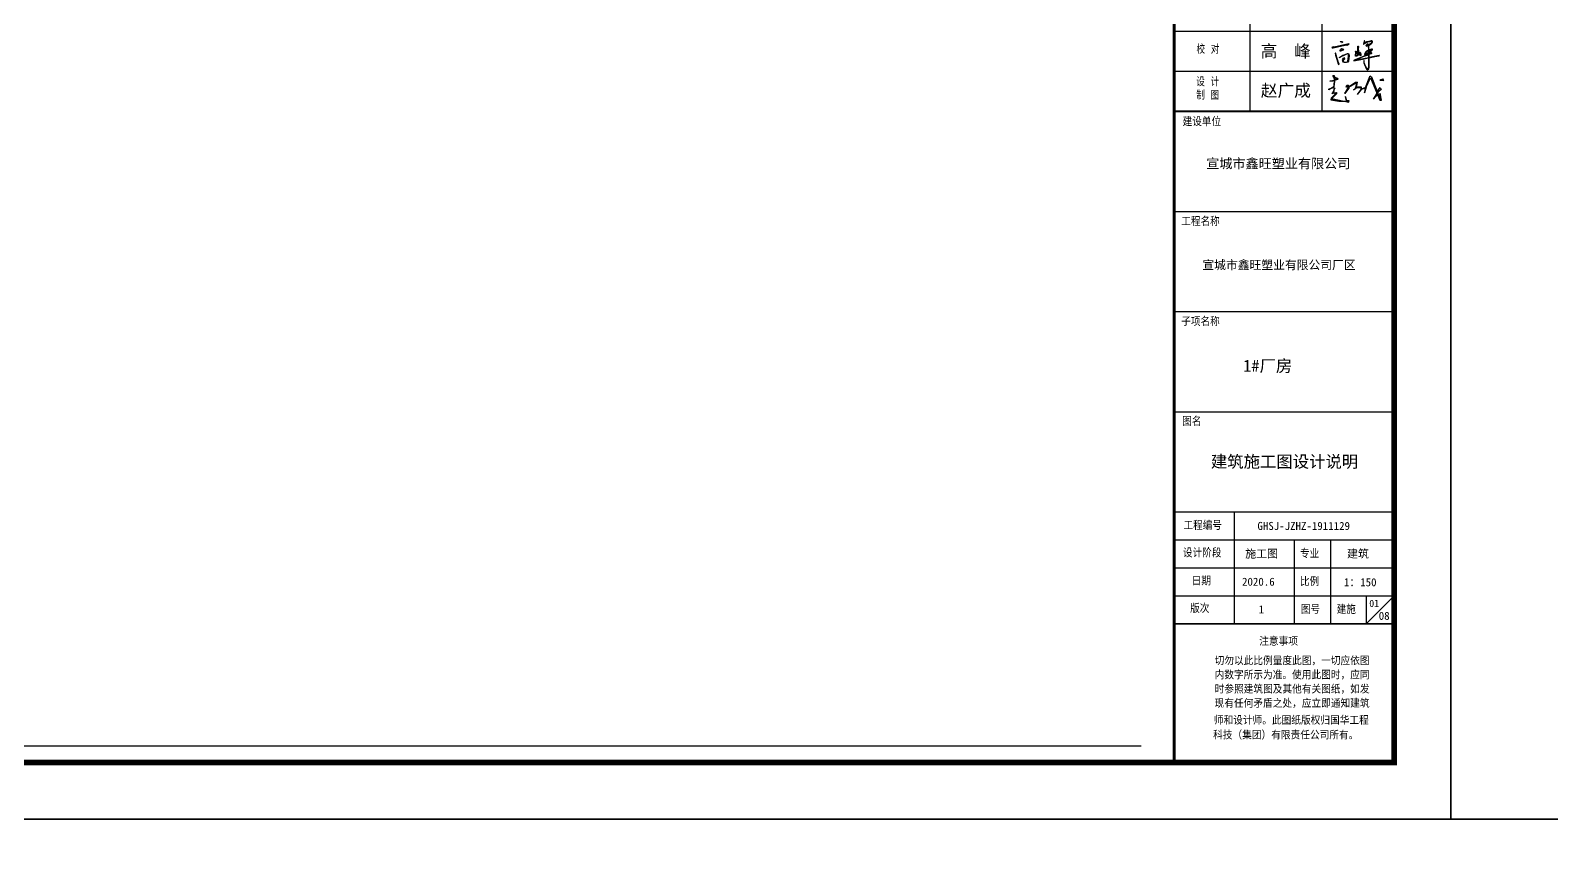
# Model space of a CAD drawing. Extents: x -21908402 to 2004492, y 83987 to 5079726.
# Drawn here: x 1860591 to 1887472, y 398275 to 412916 of the extents above; entities that cross this region are included whole.
import ezdxf

# ---------------------------------------------------------------- set-up
doc = ezdxf.new("R2010")
doc.units = 0
doc.header["$LTSCALE"] = 1000
doc.layers.get('0').update_dxf_attribs({"linetype": 'CONTINUOUS'})
for name, color, linetype in [('1', 140, 'CONTINUOUS'), ('PP-PM-TK', 7, 'CONTINUOUS'), ('PUB_TEXT', 7, 'CONTINUOUS'), ('PUB_TITLE', 4, 'CONTINUOUS'), ('签名', 255, 'CONTINUOUS')]:
    doc.layers.add(name, color=color, linetype=linetype)
doc.styles.add('-黑体', font='simhei.ttf', dxfattribs={"width": 0.8})
doc.styles.add('TQ', font='txt.shx', dxfattribs={"width": 0.8, "bigfont": 'hztxt.shx'})

# ---------------------------------------------------------------- blocks, each defined once
blk = doc.blocks.new('TK')
h = blk.add_hatch(color=256)
h.paths.add_polyline_path([(1747693, 360669), (1747691, 360744), (1747640, 360727), (1747566, 360697), (1747473, 360659), (1747400, 360629), (1747368, 360613), (1747372, 360609), (1747454, 360624), (1747553, 360642)], flags=16)
h.paths.add_polyline_path([(1747705, 360762), (1747706, 360770), (1747718, 360772), (1747726, 360773), (1747724, 360769)], flags=16)
h.paths.add_polyline_path([(1747693, 360773), (1747690, 360787), (1747664, 360777), (1747650, 360768), (1747651, 360763), (1747684, 360769)], flags=16)
h.paths.add_polyline_path([(1747701, 360812), (1747703, 360859), (1747734, 360871), (1747772, 360881), (1747781, 360877), (1747745, 360841), (1747708, 360811)], flags=16)
h.paths.add_polyline_path([(1747662, 360991), (1747675, 361001), (1747670, 361017), (1747663, 361019), (1747639, 360997), (1747636, 360988), (1747639, 360984)], flags=16)
h.paths.add_polyline_path([(1747573, 361049), (1747595, 361113), (1747583, 361115), (1747576, 361103), (1747553, 361026), (1747567, 361024), (1747585, 361041), (1747675, 361083), (1747736, 361098), (1747776, 361099), (1747783, 361082), (1747739, 361034), (1747694, 361003), (1747671, 361034), (1747657, 361026), (1747633, 361004), (1747621, 360986), (1747623, 360975), (1747635, 360973), (1747682, 360991), (1747690, 360864), (1747637, 360841), (1747607, 360813), (1747587, 360780), (1747586, 360751), (1747590, 360752), (1747607, 360794), (1747630, 360820), (1747661, 360843), (1747689, 360856), (1747690, 360799), (1747621, 360765), (1747616, 360763), (1747620, 360752), (1747649, 360752), (1747692, 360765), (1747692, 360756), (1747508, 360680), (1747309, 360598), (1747297, 360589), (1747303, 360584), (1747527, 360625), (1747692, 360659), (1747692, 360469), (1747686, 360412), (1747684, 360387), (1747662, 360362), (1747649, 360360), (1747588, 360487), (1747575, 360527), (1747570, 360588), (1747566, 360588), (1747564, 360525), (1747624, 360376), (1747645, 360348), (1747659, 360346), (1747693, 360370), (1747703, 360410), (1747710, 360664), (1747857, 360696), (1747967, 360712), (1747982, 360721), (1747975, 360727), (1747706, 360673), (1747706, 360755), (1747765, 360778), (1747778, 360788), (1747774, 360794), (1747704, 360777), (1747703, 360798), (1747754, 360832), (1747789, 360865), (1747797, 360880), (1747791, 360891), (1747770, 360890), (1747718, 360877), (1747701, 360870), (1747698, 360970), (1747691, 360991), (1747756, 361032), (1747784, 361061), (1747796, 361074), (1747794, 361101), (1747781, 361111), (1747763, 361113), (1747695, 361098), (1747647, 361084), (1747597, 361060), (1747577, 361045)])
h.paths.add_polyline_path([(1747415, 360968), (1747421, 360965), (1747417, 360898), (1747421, 360849), (1747420, 360786), (1747420, 360769), (1747423, 360758), (1747431, 360759), (1747454, 360788), (1747458, 360795), (1747459, 360808), (1747468, 360808), (1747477, 360797), (1747481, 360754), (1747484, 360719), (1747472, 360714), (1747465, 360718), (1747466, 360777), (1747462, 360782), (1747433, 360747), (1747397, 360716), (1747367, 360704), (1747348, 360702), (1747342, 360709), (1747349, 360821), (1747346, 360831), (1747348, 360842), (1747359, 360842), (1747363, 360832), (1747362, 360798), (1747356, 360717), (1747360, 360715), (1747388, 360724), (1747410, 360740), (1747406, 360951), (1747408, 360967)], flags=17)
h.paths.add_polyline_path([(1746918, 360669), (1746919, 360674), (1747011, 360728), (1747046, 360744), (1747090, 360759), (1747132, 360777), (1747155, 360775), (1747168, 360756), (1747176, 360713), (1747169, 360641), (1747155, 360569), (1747139, 360544), (1747107, 360536), (1747049, 360534), (1747029, 360542), (1747004, 360574), (1747001, 360604), (1747007, 360628), (1747022, 360649), (1747040, 360654), (1747045, 360673), (1747049, 360673), (1747047, 360657), (1747054, 360646), (1747052, 360623), (1747046, 360608), (1747033, 360607), (1747032, 360612), (1747037, 360638), (1747033, 360642), (1747026, 360637), (1747014, 360618), (1747014, 360587), (1747019, 360567), (1747037, 360551), (1747060, 360544), (1747095, 360545), (1747127, 360551), (1747141, 360569), (1747162, 360692), (1747158, 360737), (1747151, 360758), (1747145, 360765), (1747133, 360765), (1747084, 360747), (1747036, 360727), (1746958, 360685), (1746924, 360661)])
h.paths.add_polyline_path([(1746816, 360787), (1746807, 360787), (1746816, 360733), (1746852, 360622), (1746884, 360502), (1746896, 360483), (1746909, 360497), (1746912, 360513), (1746906, 360515), (1746899, 360500), (1746824, 360755), (1746825, 360777)])
h.paths.add_polyline_path([(1746965, 360887), (1746962, 360897), (1746983, 360904), (1747015, 360899), (1747026, 360885), (1747015, 360866), (1746975, 360844), (1746946, 360838), (1746936, 360836), (1746941, 360855), (1746944, 360866), (1746934, 360865), (1746935, 360874), (1746950, 360872), (1746958, 360866), (1746953, 360850), (1746955, 360845), (1746989, 360860), (1747008, 360873), (1747012, 360883), (1747006, 360889), (1746992, 360894), (1746974, 360891)])
h.paths.add_polyline_path([(1746738, 360939), (1746750, 360952), (1746719, 360938), (1746723, 360929), (1746754, 360930), (1746867, 360954), (1747030, 360988), (1747127, 361009), (1747115, 360996), (1747120, 360994), (1747175, 361024), (1747170, 361030), (1746779, 360943), (1746764, 360940)])
h.paths.add_polyline_path([(1746937, 361084), (1746944, 361097), (1746985, 361092), (1746999, 361081), (1746999, 361072), (1746988, 361060), (1746985, 361064), (1746990, 361078), (1746981, 361082)])
h = blk.add_hatch(color=7)
h.paths.add_polyline_path([(1746792, 360145), (1746793, 360139), (1746829, 360126, 0.116266)])
h.paths.add_polyline_path([(1746792, 360145, 0.057627), (1746771, 360147), (1746793, 360139)])
h.paths.add_polyline_path([(1746781, 360192), (1746742, 360190), (1746771, 360147, -0.057627), (1746792, 360145)])
h.paths.add_polyline_path([(1746793, 360139), (1746771, 360147), (1746778, 360071), (1746782, 360071), (1746793, 360076), (1746798, 360115)])
h.paths.add_polyline_path([(1746793, 360074), (1746782, 360071), (1746778, 360070), (1746778, 360071), (1746664, 360046), (1746742, 360042), (1746781, 360055, -0.038196), (1746785, 360007)])
for points in [[(1746873, 360111), (1746829, 360126, -0.103849), (1746853, 360097), (1746848, 360098), (1746793, 360076), (1746793, 360074), (1746887, 360094)], [(1746874, 359552), (1746714, 359584), (1746846, 359712), (1746829, 359744), (1746829, 359744, -0.075391), (1746701, 359590), (1746692, 359551, 0.088195), (1747043, 359516)], [(1746785, 360007), (1746775, 359930, 0.063244)], [(1747596, 359786), (1747580, 359732, 0.044667)], [(1747930, 359745), (1747911, 359729), (1747991, 359541), (1747977, 359633), (1747981, 359635, -0.153082)]]:
    blk.add_hatch(color=7).paths.add_polyline_path(points)
h = blk.add_hatch(color=7)
h.paths.add_polyline_path([(1748065, 360109), (1748054, 360091), (1748026, 360091), (1747992, 360070), (1748093, 360059)])
h.paths.add_polyline_path([(1748026, 359823), (1747998, 359872), (1747920, 359767), (1747765, 360162), (1747744, 360176), (1747716, 360155), (1747607, 359876), (1747625, 359881), (1747739, 360132), (1747911, 359729)])
h.paths.add_polyline_path([(1747998, 359724), (1747998, 359647), (1747977, 359633), (1747991, 359541), (1748035, 359541)])
h.paths.add_polyline_path([(1747923, 359700), (1747911, 359729), (1747815, 359562)])
h = blk.add_hatch(color=7)
h.paths.add_polyline_path([(1746775, 359930, -0.036058), (1746761, 359887), (1746771, 359894)])
h.paths.add_polyline_path([(1746735, 359871), (1746637, 359830), (1746641, 359810)])
h.paths.add_polyline_path([(1746757, 359879), (1746735, 359871), (1746757, 359865), (1746778, 359865), (1746768, 359810), (1746794, 359860)])
h = blk.add_hatch(color=7)
h.paths.add_polyline_path([(1746829, 359744), (1746757, 359738), (1746768, 359810), (1746723, 359717), (1746786, 359732)])
h.paths.add_polyline_path([(1747109, 359523, -0.016275), (1747043, 359516), (1747163, 359490), (1747173, 359523), (1747117, 359523), (1747081, 359633)])
h = blk.add_hatch(color=7)
h.paths.add_polyline_path([(1747148, 359935), (1747118, 359933), (1747100, 359891, -0.339667), (1747146, 359914), (1747152, 359872), (1747170, 359885), (1747170, 359915)])
h.paths.add_polyline_path([(1747170, 359861), (1747170, 359883), (1747152, 359873, -0.059149), (1747104, 359779)])
h.paths.add_polyline_path([(1747152, 359873), (1747152, 359872), (1747057, 359720), (1747104, 359779, 0.059149)])
h.paths.add_polyline_path([(1747391, 360013), (1747342, 360006), (1747170, 359885), (1747170, 359883), (1747354, 359991), (1747359, 359956), (1747338, 359852), (1747354, 359871)])
h.paths.add_polyline_path([(1747349, 359851), (1747354, 359871), (1747293, 359802)])
h = blk.add_hatch(color=7)
h.paths.add_polyline_path([(1747490, 359897), (1747380, 359899), (1747354, 359871), (1747352, 359863), (1747483, 359879), (1747483, 359823), (1747391, 359689), (1747490, 359823)])
h.paths.add_polyline_path([(1747603, 359858, -0.057111), (1747596, 359786), (1747625, 359881), (1747504, 359844), (1747490, 359823)])
for p, q in [((1746750, 360952), (1746719, 360938)), ((1746719, 360938), (1746723, 360929)), ((1746723, 360929), (1746754, 360930)), ((1746738, 360939), (1746750, 360952)), ((1746764, 360940), (1746738, 360939)), ((1746754, 360930), (1746867, 360954)), ((1746779, 360943), (1746764, 360940)), ((1747170, 361030), (1746779, 360943)), ((1746867, 360954), (1747030, 360988)), ((1746934, 360865), (1746935, 360874)), ((1746935, 360874), (1746950, 360872)), ((1746937, 361084), (1746944, 361097)), ((1746981, 361082), (1746937, 361084)), ((1746944, 361097), (1746985, 361092)), ((1746962, 360897), (1746983, 360904)), ((1746965, 360887), (1746962, 360897)), ((1746974, 360891), (1746965, 360887)), ((1746992, 360894), (1746974, 360891)), ((1746990, 361078), (1746981, 361082)), ((1746983, 360904), (1747015, 360899)), ((1746985, 361092), (1746999, 361081)), ((1746985, 361064), (1746990, 361078)), ((1746988, 361060), (1746985, 361064)), ((1746999, 361072), (1746988, 361060)), ((1746988, 361060), (1746988, 361060)), ((1747006, 360889), (1746992, 360894)), ((1746999, 361081), (1746999, 361072)), ((1747012, 360883), (1747006, 360889)), ((1747008, 360873), (1747012, 360883)), ((1747015, 360899), (1747026, 360885)), ((1747026, 360885), (1747015, 360866)), ((1747030, 360988), (1747127, 361009)), ((1747127, 361009), (1747115, 360996)), ((1747115, 360996), (1747120, 360994)), ((1747120, 360994), (1747175, 361024)), ((1747127, 361009), (1747127, 361009)), ((1747175, 361024), (1747170, 361030)), ((1747406, 360951), (1747408, 360967)), ((1747410, 360740), (1747406, 360951)), ((1747408, 360967), (1747415, 360968)), ((1747415, 360968), (1747421, 360965)), ((1747421, 360965), (1747417, 360898)), ((1747417, 360898), (1747421, 360849)), ((1747576, 361103), (1747553, 361026)), ((1747553, 361026), (1747567, 361024)), ((1747567, 361024), (1747585, 361041)), ((1747573, 361049), (1747595, 361113)), ((1747577, 361045), (1747573, 361049)), ((1747583, 361115), (1747576, 361103)), ((1747597, 361060), (1747577, 361045)), ((1747595, 361113), (1747583, 361115)), ((1747585, 361041), (1747675, 361083)), ((1747647, 361084), (1747597, 361060)), ((1747633, 361004), (1747621, 360986)), ((1747621, 360986), (1747623, 360975)), ((1747623, 360975), (1747635, 360973)), ((1747657, 361026), (1747633, 361004)), ((1747635, 360973), (1747682, 360991)), ((1747639, 360997), (1747636, 360988)), ((1747636, 360988), (1747639, 360984)), ((1747663, 361019), (1747639, 360997)), ((1747639, 360984), (1747662, 360991)), ((1747695, 361098), (1747647, 361084)), ((1747671, 361034), (1747657, 361026)), ((1747662, 360991), (1747675, 361001)), ((1747670, 361017), (1747663, 361019)), ((1747675, 361001), (1747670, 361017)), ((1747694, 361003), (1747671, 361034)), ((1747675, 361083), (1747736, 361098)), ((1747682, 360991), (1747690, 360864)), ((1747691, 360991), (1747756, 361032)), ((1747698, 360970), (1747691, 360991)), ((1747739, 361034), (1747694, 361003)), ((1747763, 361113), (1747695, 361098)), ((1747701, 360870), (1747698, 360970)), ((1747718, 360877), (1747701, 360870)), ((1747770, 360890), (1747718, 360877)), ((1747734, 360871), (1747772, 360881)), ((1747736, 361098), (1747776, 361099)), ((1747783, 361082), (1747739, 361034)), ((1747781, 360877), (1747745, 360841)), ((1747756, 361032), (1747784, 361061)), ((1747781, 361111), (1747763, 361113)), ((1747791, 360891), (1747770, 360890)), ((1747772, 360881), (1747781, 360877)), ((1747776, 361099), (1747783, 361082)), ((1747794, 361101), (1747781, 361111)), ((1747784, 361061), (1747796, 361074)), ((1747789, 360865), (1747797, 360880)), ((1747797, 360880), (1747791, 360891)), ((1747796, 361074), (1747794, 361101)), ((1746807, 360787), (1746816, 360733)), ((1746816, 360787), (1746807, 360787)), ((1746825, 360777), (1746816, 360787)), ((1746816, 360733), (1746852, 360622)), ((1746824, 360755), (1746825, 360777)), ((1746899, 360500), (1746824, 360755)), ((1746852, 360622), (1746884, 360502)), ((1746884, 360502), (1746896, 360483)), ((1746896, 360483), (1746909, 360497)), ((1746906, 360515), (1746899, 360500)), ((1746912, 360513), (1746906, 360515)), ((1746909, 360497), (1746912, 360513)), ((1746918, 360669), (1746919, 360674)), ((1746924, 360661), (1746918, 360669)), ((1746919, 360674), (1747011, 360728)), ((1746958, 360685), (1746924, 360661)), ((1746944, 360866), (1746934, 360865)), ((1746936, 360836), (1746941, 360855)), ((1746946, 360838), (1746936, 360836)), ((1746941, 360855), (1746944, 360866)), ((1746975, 360844), (1746946, 360838)), ((1746950, 360872), (1746958, 360866)), ((1746958, 360866), (1746953, 360850)), ((1746953, 360850), (1746955, 360845)), ((1746955, 360845), (1746989, 360860)), ((1747036, 360727), (1746958, 360685)), ((1747015, 360866), (1746975, 360844)), ((1746989, 360860), (1747008, 360873)), ((1747001, 360604), (1747007, 360628)), ((1747004, 360574), (1747001, 360604)), ((1747029, 360542), (1747004, 360574)), ((1747007, 360628), (1747022, 360649)), ((1747011, 360728), (1747046, 360744)), ((1747026, 360637), (1747014, 360618)), ((1747014, 360618), (1747014, 360587)), ((1747014, 360587), (1747019, 360567)), ((1747019, 360567), (1747037, 360551)), ((1747022, 360649), (1747040, 360654)), ((1747033, 360642), (1747026, 360637)), ((1747049, 360534), (1747029, 360542)), ((1747032, 360612), (1747037, 360638)), ((1747033, 360607), (1747032, 360612)), ((1747037, 360638), (1747033, 360642)), ((1747046, 360608), (1747033, 360607)), ((1747084, 360747), (1747036, 360727)), ((1747037, 360551), (1747060, 360544)), ((1747040, 360654), (1747045, 360673)), ((1747045, 360673), (1747049, 360673)), ((1747046, 360744), (1747090, 360759)), ((1747052, 360623), (1747046, 360608)), ((1747049, 360673), (1747047, 360657)), ((1747047, 360657), (1747054, 360646)), ((1747107, 360536), (1747049, 360534)), ((1747054, 360646), (1747052, 360623)), ((1747060, 360544), (1747095, 360545)), ((1747133, 360765), (1747084, 360747)), ((1747090, 360759), (1747132, 360777)), ((1747095, 360545), (1747127, 360551)), ((1747139, 360544), (1747107, 360536)), ((1747127, 360551), (1747141, 360569)), ((1747132, 360777), (1747155, 360775)), ((1747145, 360765), (1747133, 360765)), ((1747155, 360569), (1747139, 360544)), ((1747141, 360569), (1747162, 360692)), ((1747151, 360758), (1747145, 360765)), ((1747158, 360737), (1747151, 360758)), ((1747155, 360775), (1747168, 360756)), ((1747169, 360641), (1747155, 360569)), ((1747162, 360692), (1747158, 360737)), ((1747168, 360756), (1747176, 360713)), ((1747176, 360713), (1747169, 360641)), ((1747309, 360598), (1747297, 360589)), ((1747297, 360589), (1747303, 360584)), ((1747303, 360584), (1747527, 360625)), ((1747508, 360680), (1747309, 360598)), ((1747342, 360709), (1747349, 360821)), ((1747348, 360702), (1747342, 360709)), ((1747346, 360831), (1747348, 360842)), ((1747349, 360821), (1747346, 360831)), ((1747348, 360842), (1747359, 360842)), ((1747367, 360704), (1747348, 360702)), ((1747362, 360798), (1747356, 360717)), ((1747356, 360717), (1747360, 360715)), ((1747359, 360842), (1747363, 360832)), ((1747360, 360715), (1747388, 360724)), ((1747363, 360832), (1747362, 360798)), ((1747397, 360716), (1747367, 360704)), ((1747400, 360629), (1747368, 360613)), ((1747368, 360613), (1747372, 360609)), ((1747372, 360609), (1747454, 360624)), ((1747388, 360724), (1747410, 360740)), ((1747433, 360747), (1747397, 360716)), ((1747473, 360659), (1747400, 360629)), ((1747421, 360849), (1747420, 360786)), ((1747420, 360786), (1747420, 360769)), ((1747420, 360769), (1747423, 360758)), ((1747423, 360758), (1747431, 360759)), ((1747431, 360759), (1747454, 360788)), ((1747462, 360782), (1747433, 360747)), ((1747454, 360788), (1747458, 360795)), ((1747454, 360624), (1747553, 360642)), ((1747458, 360795), (1747459, 360808)), ((1747459, 360808), (1747468, 360808)), ((1747466, 360777), (1747462, 360782)), ((1747465, 360718), (1747466, 360777)), ((1747472, 360714), (1747465, 360718)), ((1747468, 360808), (1747477, 360797)), ((1747484, 360719), (1747472, 360714)), ((1747566, 360697), (1747473, 360659)), ((1747477, 360797), (1747481, 360754)), ((1747481, 360754), (1747484, 360719)), ((1747692, 360756), (1747508, 360680)), ((1747527, 360625), (1747692, 360659)), ((1747553, 360642), (1747693, 360669)), ((1747566, 360588), (1747564, 360525)), ((1747564, 360525), (1747624, 360376)), ((1747640, 360727), (1747566, 360697)), ((1747570, 360588), (1747566, 360588)), ((1747575, 360527), (1747570, 360588)), ((1747588, 360487), (1747575, 360527)), ((1747587, 360780), (1747586, 360751)), ((1747586, 360751), (1747590, 360752)), ((1747607, 360813), (1747587, 360780)), ((1747649, 360360), (1747588, 360487)), ((1747590, 360752), (1747607, 360794)), ((1747637, 360841), (1747607, 360813)), ((1747607, 360794), (1747630, 360820)), ((1747621, 360765), (1747616, 360763)), ((1747616, 360763), (1747620, 360752)), ((1747620, 360752), (1747649, 360752)), ((1747690, 360799), (1747621, 360765)), ((1747630, 360820), (1747661, 360843)), ((1747690, 360864), (1747637, 360841)), ((1747691, 360744), (1747640, 360727)), ((1747649, 360752), (1747692, 360765)), ((1747664, 360777), (1747650, 360768)), ((1747650, 360768), (1747651, 360763)), ((1747651, 360763), (1747684, 360769)), ((1747661, 360843), (1747689, 360856)), ((1747690, 360787), (1747664, 360777)), ((1747684, 360769), (1747693, 360773)), ((1747689, 360856), (1747690, 360799)), ((1747693, 360773), (1747690, 360787)), ((1747693, 360669), (1747691, 360744)), ((1747692, 360765), (1747692, 360756)), ((1747692, 360659), (1747692, 360469)), ((1747701, 360812), (1747703, 360859)), ((1747708, 360811), (1747701, 360812)), ((1747703, 360859), (1747734, 360871)), ((1747703, 360798), (1747754, 360832)), ((1747704, 360777), (1747703, 360798)), ((1747703, 360410), (1747710, 360664)), ((1747774, 360794), (1747704, 360777)), ((1747705, 360762), (1747706, 360770)), ((1747724, 360769), (1747705, 360762)), ((1747706, 360755), (1747765, 360778)), ((1747706, 360770), (1747718, 360772)), ((1747706, 360673), (1747706, 360755)), ((1747975, 360727), (1747706, 360673)), ((1747745, 360841), (1747708, 360811)), ((1747710, 360664), (1747857, 360696)), ((1747718, 360772), (1747726, 360773)), ((1747726, 360773), (1747724, 360769)), ((1747754, 360832), (1747789, 360865)), ((1747765, 360778), (1747778, 360788)), ((1747778, 360788), (1747774, 360794)), ((1747857, 360696), (1747967, 360712)), ((1747967, 360712), (1747982, 360721)), ((1747982, 360721), (1747975, 360727)), ((1747624, 360376), (1747645, 360348)), ((1747645, 360348), (1747659, 360346)), ((1747662, 360362), (1747649, 360360)), ((1747659, 360346), (1747693, 360370)), ((1747684, 360387), (1747662, 360362)), ((1747686, 360412), (1747684, 360387)), ((1747692, 360469), (1747686, 360412)), ((1747693, 360370), (1747703, 360410))]:
    blk.add_line(p, q)
at = {"color": 7}
for points in [[(1746742, 360042), (1746664, 360046), (1746887, 360094), (1746873, 360111), (1746771, 360147), (1746742, 360190), (1746781, 360192), (1746798, 360115), (1746771, 359894), (1746641, 359810), (1746637, 359830), (1746757, 359879), (1746794, 359860), (1746723, 359717), (1746786, 359732), (1746829, 359744), (1746846, 359712), (1746714, 359584), (1746874, 359552), (1747163, 359490), (1747173, 359523), (1747117, 359523), (1747081, 359633)], [(1746848, 360098), (1746853, 360097)], [(1747625, 359881), (1747739, 360132), (1747991, 359541), (1748035, 359541), (1747998, 359724)], [(1748026, 360091), (1747992, 360070), (1748093, 360059), (1748065, 360109), (1748054, 360091)], [(1746757, 359865), (1746735, 359871)], [(1747098, 359888), (1747118, 359933), (1747148, 359935), (1747170, 359915), (1747170, 359861), (1747057, 359720), (1747152, 359872), (1747354, 359991), (1747359, 359956), (1747338, 359852), (1747293, 359802), (1747380, 359899), (1747490, 359897), (1747490, 359823), (1747391, 359689)], [(1747504, 359844), (1747625, 359881), (1747580, 359732)], [(1747998, 359872), (1748026, 359823), (1747911, 359729), (1747815, 359562)]]:
    blk.add_lwpolyline(points, dxfattribs=at)
for points in [[(1746771, 360147, 0), (1746742, 360190, 0)], [(1746771, 360147, 0), (1746778, 360070, 0), (1746848, 360098, 0)], [(1747744, 360176, 0), (1747716, 360155, 0), (1747603, 359865, 0)], [(1747744, 360176, 0), (1747765, 360162, 0), (1747920, 359767, 0), (1747998, 359872, 0)], [(1748026, 360091, 0), (1748054, 360091, 0)], [(1746757, 359879, 0), (1746637, 359830, 0)], [(1746750, 359738, 0), (1746714, 359710, 0)], [(1746785, 360056, 0), (1746742, 360042, 0)], [(1746757, 359865, 0), (1746778, 359865, 0), (1746757, 359738, 0), (1746829, 359744, 0)], [(1746764, 359887, 0), (1746778, 359901, 0)], [(1747391, 360013, 0), (1747342, 360006, 0), (1747152, 359872, 0), (1747146, 359914, 0)], [(1747391, 360013, 0), (1747349, 359851, 0), (1747293, 359802, 0)], [(1747352, 359863, 0), (1747483, 359879, 0), (1747483, 359823, 0), (1747391, 359689, 0)], [(1747391, 360013, 0), (1747377, 359999, 0)], [(1747603, 359858, 0), (1747490, 359823, 0), (1747504, 359844, 0)], [(1747923, 359700, 0), (1747815, 359562, 0)], [(1747977, 359633, 0), (1747998, 359647, 0), (1747998, 359724, 0)], [(1746701, 359590, 0), (1746692, 359551, 0)], [(1747109, 359520, 0), (1747081, 359633, 0)], [(1747109, 359520, 0), (1747152, 359506, 0)], [(1747977, 359633, 0), (1747991, 359541, 0)]]:
    blk.add_polyline3d(points, dxfattribs=at)
for centre, radius, start, end in [((1746474, 360006), 310, 337.435, 11.56), ((1746771, 360056), 91.7, 26.565, 90), ((1746256, 360091), 670, 311.583, 328.829), ((1746735, 360028), 444, 316.273, 339.55), ((1747137, 359872), 42.3, 78.69, 158.199), ((1747286, 359851), 317, 337.964, 2.545), ((1748130, 359771), 202, 182.2891, 222.8388), ((1746968, 360521), 1009, 254.11, 278.017)]:
    blk.add_arc(centre, radius, start, end, dxfattribs=at)
at = {"layer": '1'}
for p, q in [((1742537, 356592), (1748371, 356592)), ((1742537, 353940), (1748371, 353940)), ((1742537, 351288), (1748371, 351288))]:
    blk.add_line(p, q, dxfattribs=at)
at = {"layer": '1', "color": 4}
for p, q in [((1742537, 348637), (1748371, 348637)), ((1744128, 348637), (1744128, 345667)), ((1742537, 347894), (1748371, 347894)), ((1745719, 347894), (1745719, 345667)), ((1746678, 347894), (1746678, 345667)), ((1742537, 347152), (1748371, 347152)), ((1742537, 346409), (1748371, 346409)), ((1747628, 346409), (1747628, 345667)), ((1748371, 346409), (1747628, 345667))]:
    blk.add_line(p, q, dxfattribs=at)
at = {"layer": '1', "color": 4, "const_width": 42.4}
blk.add_lwpolyline([(1742537, 345667), (1748371, 345667)], dxfattribs=at)
at = {"layer": 'PP-PM-TK', "color": 4}
for points, const_width in [([(1742537, 401993), (1742537, 341993)], 74.2), ([(1742537, 359243), (1748371, 359243)], 21.2)]:
    blk.add_lwpolyline(points, dxfattribs=dict(at, const_width=const_width))
at = {"layer": 'PUB_TITLE', "color": 4}
for p, q in [((1744552, 359243), (1744552, 366668)), ((1746461, 359243), (1746461, 366668)), ((1742537, 361364), (1748371, 361364)), ((1742537, 360304), (1748371, 360304)), ((1742537, 359243), (1748371, 359243))]:
    blk.add_line(p, q, dxfattribs=at)
at = {"layer": 'PUB_TITLE', "color": 4, "const_width": 53}
blk.add_lwpolyline([(1742537, 359243), (1748371, 359243)], dxfattribs=at)
at = {"layer": 'PUB_TEXT', "color": 2, "style": 'TQ'}
for s, height, p in [('建设单位', 212.1, (1742763, 358854)), ('工程名称', 212.1, (1742727, 356211)), ('子项名称', 212.1, (1742727, 353559)), ('图名', 212.1, (1742753, 350915)), ('工程编号', 212.1, (1742785, 348159)), ('设计阶段', 212.1, (1742771, 347431)), ('专业', 212.1, (1745873, 347413)), ('日期', 212.1, (1743002, 346688)), ('比例', 212.1, (1745873, 346671)), ('版次', 212.1, (1742961, 345960)), ('图号', 212.1, (1745896, 345936)), ('建施', 212.1, (1746846, 345935)), ('注意事项', 205.3, (1744792, 345092)), ('切勿以此比例量度此图，一切应依图', 205.34, (1743610, 344577)), ('内数字所示为准。使用此图时，应同', 205.34, (1743610, 344201)), ('时参照建筑图及其他有关图纸，如发', 205.34, (1743610, 343825)), ('现有任何矛盾之处，应立即通知建筑', 205.34, (1743610, 343448)), ('师和设计师。此图纸版权归国华工程', 205.34, (1743589, 343000)), ('科技（集团）有限责任公司所有。', 205.34, (1743570, 342608))]:
    blk.add_text(s, height=height, dxfattribs=at).set_placement(p)
at = {"layer": 'PUB_TEXT', "color": 2, "char_height": 212.1, "width": 1781.71, "attachment_point": 1, "style": 'TQ'}
for s, insert in [('校 对', (1743128, 360984)), ('设 计 \\P制 图', (1743121, 360122))]:
    blk.add_mtext(s, dxfattribs=dict(at, insert=insert))
at = {"layer": 'PUB_TITLE', "color": 255, "style": '-黑体'}
for s, height, p in [('宣城市鑫旺塑业有限公司', 254.56, (1743388, 357735)), ('宣城市鑫旺塑业有限公司厂区', 229.1, (1743286, 355060)), ('1#厂房', 318.2, (1744367, 352344)), ('GHSJ-JZHZ-1911129', 212.13, (1744744, 348155)), ('施工图', 212.1, (1744422, 347420)), ('建筑', 212.1, (1747119, 347420)), ('2020.6', 212.1, (1744336, 346678)), ('1：150', 212.1, (1747035, 346663)), ('1', 212, (1744775, 345945)), ('08', 212.1, (1747960, 345774))]:
    blk.add_text(s, height=height, dxfattribs=at).set_placement(p)
at = {"layer": '签名', "linetype": 'CONTINUOUS', "style": '-黑体'}
for s, p in [('高  峰', (1744830, 360677)), ('赵广成', (1744834, 359635))]:
    blk.add_text(s, height=324.6, dxfattribs=at).set_placement(p)

msp = doc.modelspace()

# ---------------------------------------------------------------- linework, layer by layer
msp.add_line((1815682.9, 400281.3), (1880221, 400281.3))
at = {"layer": 'PUB_TITLE'}
for points in [[(1811391.5, 398987.2), (1885691.5, 398987.2), (1885691.5, 440987.2), (1811391.5, 440987.2)], [(1885691.5, 398987.2), (1945091.5, 398987.2), (1945091.5, 440987.2), (1885691.5, 440987.2)], [(1811391.5, 335987.2), (1900491.5, 335987.2), (1900491.5, 398987.2), (1811391.5, 398987.2)]]:
    msp.add_lwpolyline(points, close=True, dxfattribs=at)
at = {"layer": 'PUB_TITLE', "const_width": 100}
msp.add_lwpolyline([(1813891.5, 399987.2), (1884691.5, 399987.2), (1884691.5, 439987.2), (1813891.5, 439987.2)], close=True, dxfattribs=at)

# ---------------------------------------------------------------- block references
at = {"xscale": 0.6666666666278616, "yscale": 0.6666666666569654, "zscale": 0.6666666666666665}
msp.add_blockref('TK', (719111.1, 171992.1), dxfattribs=at)

# ---------------------------------------------------------------- texts
at = {"layer": 'PUB_TITLE', "color": 255, "style": '-黑体'}
for s, height, p in [('建筑施工图设计说明', 212.13, (1881450.7, 405196.8)), ('01', 127.28, (1884250.1, 402735.1))]:
    msp.add_text(s, height=height, dxfattribs=at).set_placement(p)

doc.saveas('drawing.dxf')
